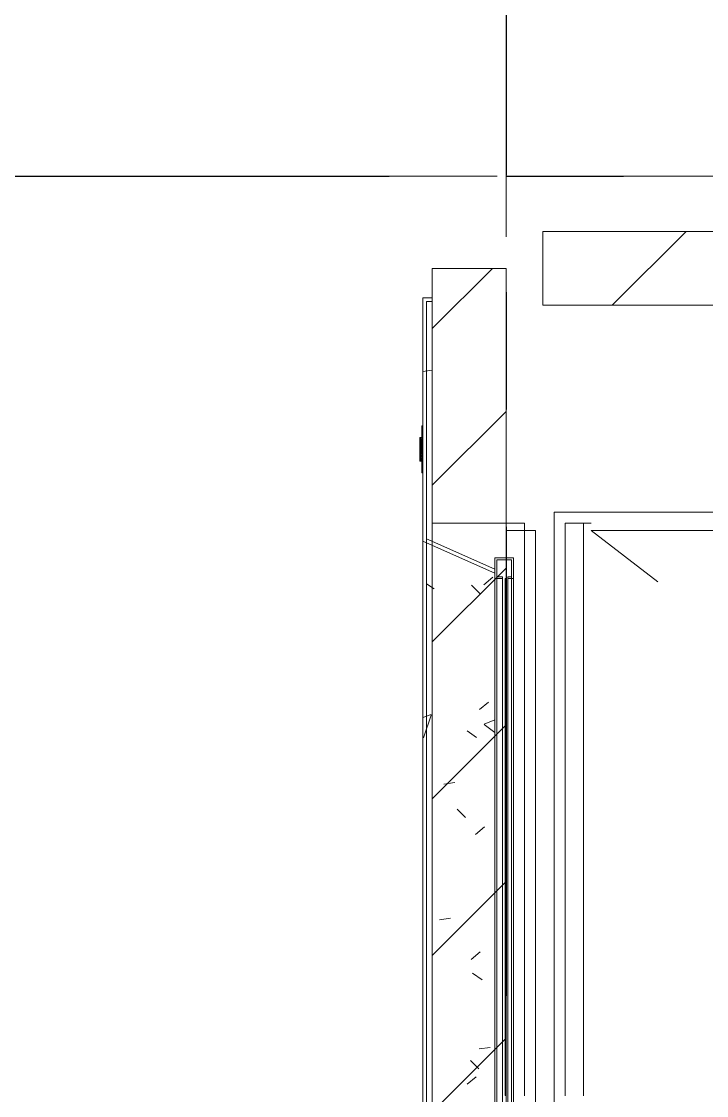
# Model space of a CAD drawing. Header units: millimetres. Extents: x -4000 to 187956, y -58990 to 162485.
# Drawn here: x 121688 to 123543, y 12960 to 15869 of the extents above; entities that cross this region are included whole.
import ezdxf

# ---------------------------------------------------------------- set-up
doc = ezdxf.new("R2010")
doc.units = ezdxf.units.MM
for name, pattern in [('Dash', [600, 300, -300]), ('Dash_2_', [635, 317.5, -317.5]), ('Grid Line', [2222.5, 1270, -317.5, 317.5, -317.5]), ('Grid Line 12_5mm', [2150, 1250, -300, 300, -300])]:
    doc.linetypes.add(name, pattern=pattern)
for name, color, linetype, lineweight in [('A-DOOR', 31, 'Continuous', 13), ('A-DOOR-HDLN', 31, 'Dash_2_', 13), ('A-WALL', 113, 'Continuous', 13), ('A-WALL-PATT', 111, 'Continuous', 13), ('S-GRID', 1, 'Continuous', 30)]:
    doc.layers.add(name, color=color, linetype=linetype, lineweight=lineweight)
pattern_1 = [(45, (0, 0), (-212.132, 212.132), [])]

# ---------------------------------------------------------------- blocks, each defined once
blk = doc.blocks.new('VSC-THANG MÁY 2 - 3060x4090-335206-FFS - TANG 1')
at = {"layer": 'A-DOOR', "lineweight": 9}
h = blk.add_hatch(dxfattribs=at)
h.set_pattern_fill('FP_27', color=256, style=0, pattern_type=2)
h.set_pattern_definition([(142.528, (13035, -101435.83), (63.7548, 665.734), [73.55, -809.046]), (84.53, (13035, -101435.8), (-764.226, -128.79), [55.732, -613.048]), (189.565, (13040.3, -101380.35), (-700.4678, 536.9537), [64.584, -710.419]), (138.764, (12831.8, -101435.8), (168.169, 990.573), [109.674, -1206.419]), (186.066, (12845.8, -101353.3), (-989.697, 867.525), [97.033, -1067.36]), (80.365, (12831.8, -101435.8), (-989.706, 867.516), [83.729, -921.017]), (112.792, (12882.6, -101343), (409.058, 554.0287), [70.493, -775.42]), (53.56, (12882.6, -101343), (-736.752, 225.836), [57.39, -631.287]), (162.958, (12916.7, -101296.84), (-327.689, 779.8634), [64.216, -706.372]), (130.028, (13035.01, -101435.83), (-338.21994, 11.28834), [31.734, -595.261, 31.734, -1249.664]), (130.028, (13035.01, -101435.83), (-338.21994, 11.28834), [-658.73, -612.571, 31.734, -605.359]), (98.201, (13035, -101435.83), (-400.7246, 244.1681), [30.681, -324.475, 30.681, -796.312]), (98.201, (13035, -101435.83), (-400.7246, 244.1681), [-385.837, -561.556, 30.681, -204.075]), (55.11, (13035, -101642.8), (22.91264, 495.4734), [31.494, -207.094, 31.494, -1700.653]), (55.11, (13035, -101642.8), (22.91264, 495.4734), [-270.081, -712.9, 31.494, -956.259]), (44.913, (13035, -101735.63), (-101.7087, 541.2912), [31.985, -283.018, 31.985, -1182.474]), (44.913, (13035, -101735.63), (-101.7087, 541.2912), [-346.988, -470.082, 31.985, -680.407])])
h.paths.add_polyline_path([(1583, -100), (1500.6, 85), (-1350.6, 85), (-1433, -100), (602.7, -100)])
h = blk.add_hatch(dxfattribs=at)
h.set_pattern_fill('FP_28', color=256, style=0, pattern_type=2)
h.set_pattern_definition([(140, (13035, -122885), (63.7558, 728.7365), [76.2, -838.2]), (85, (13035, -122885), (-764.2276, -140.9716), [60.96, -670.56]), (190.451, (13040.3, -122824.3), (-700.4668, 587.77), [64.76, -712.36]), (136.184, (12831.8, -122885), (168.171, 1084.316), [114.3, -1257.3]), (186.636, (12845.8, -122794.6), (-989.71, 949.61), [97.14, -1068.54]), (81.184, (12831.8, -122885), (-989.701, 949.621), [91.44, -1005.84]), (111, (12882.6, -122783.4), (409.0606, 606.458), [76.2, -838.2]), (56, (12882.6, -122783.4), (-736.753, 247.2083), [60.96, -670.56]), (161.451, (12916.7, -122732.86), (-327.6855, 853.6683), [64.76, -712.36]), (127.5, (13035, -122885), (-338.2201, 12.3547), [33.528, -628.904, 33.528, -647.192, -673.1]), (127.5, (13035, -122885), (-338.2201, 12.3547), [-1343.152, 33.528, -639.572]), (97.5, (13035, -122885), (-400.7221, 267.2789), [33.528, -354.584, 33.528, -613.664, -256.54]), (97.5, (13035, -122885), (-400.7221, 267.2789), [-1035.304, 33.528, -223.012]), (57.5, (13035, -123111.57), (22.91534, 542.36333), [33.528, -220.472, 33.528, -1810.512]), (57.5, (13035, -123111.57), (22.91534, 542.36333), [-287.528, -758.952, 33.528, -1018.032]), (47.5, (13035, -123213.17), (-101.7071, 592.517), [33.528, -296.672, 33.528, -1239.52]), (47.5, (13035, -123213.17), (-101.7071, 592.517), [-363.728, -492.76, 33.528, -713.232])])
h.paths.add_polyline_path([(2235, -110), (2235, -85), (-2085, -85), (-2085, -110), (1770.7, -110)])
at = {"layer": 'A-DOOR', "color": 171, "lineweight": 15}
for p, q in [((-1380.9, 135), (-1325, 135)), ((-1380.9, 116), (-1380.9, 135)), ((-1330, 130), (-1375.9, 130)), ((-1375.9, 130), (-1375.9, 116)), ((-1375.9, 130), (-1375.9, 116)), ((1525.9, 130), (-1375.9, 130)), ((-1330, 120), (-1330, 130)), ((1480, 130), (-1330, 130)), ((1480, 120), (-1330, 120)), ((-1325, 135), (-1325, 130)), ((-1325, 135), (-1325, 130)), ((1475, 135), (-1325, 135)), ((-1380.9, 85), (-1380.9, 115)), ((-1433, -100), (-1350.6, 85)), ((1530.9, 85), (-1380.9, 85)), ((-2085, -110), (-2085, -85)), ((-2085, -85), (2235, -85)), ((-2075, -85), (-2075, -100)), ((-2075, -85), (-2075, -100)), ((-1738.5, -110), (-2085, -110)), ((-2075, -100), (-1433, -100)), ((-2075, -100), (2225, -100)), ((-1738.5, -110), (-1611.5, -110)), ((-1738.5, -113.2), (-1738.5, -110)), ((-1738.5, -113.2), (-1706.7, -113.2)), ((-1706.7, -110), (-1706.7, -113.2)), ((-1706.7, -113.2), (-1706.7, -116.3)), ((-1705.2, -110), (-1705.2, -113.2)), ((-1705.2, -114.8), (-1704.1, -114.8)), ((-1705.2, -114.8), (-1704.1, -114.8)), ((-1702.7, -114.8), (-1697.6, -114.8)), ((-1696.3, -114.8), (-1690.9, -114.8)), ((-1690.1, -114.8), (-1683.2, -114.8)), ((-1682.8, -114.8), (-1667.2, -114.8)), ((-1666.8, -114.8), (-1661, -114.8)), ((-1659.1, -114.8), (-1654.1, -114.8)), ((-1652.4, -114.8), (-1648.9, -114.8)), ((-1648.7, -114.8), (-1644.8, -114.8)), ((-1645.9, -114.8), (-1644.8, -114.8)), ((-1644.8, -113.2), (-1644.8, -110)), ((-1643.2, -113.2), (-1643.2, -110)), ((-1643.2, -113.2), (-1611.5, -113.2)), ((-1643.2, -116.3), (-1643.2, -113.2)), ((-1611.5, -113.2), (-1611.5, -110)), ((-1426.5, -110), (-1611.5, -110)), ((1583, -100), (-1433, -100)), ((-1422.1, -100), (-1426.5, -110)), ((-1422.1, -100), (-1426.5, -110)), ((1576.5, -110), (-1426.5, -110)), ((-1705.9, -116.3), (-1706.9, -116.3)), ((-1706.7, -116.3), (-1705.7, -116.3)), ((-1706.7, -116.3), (-1705.7, -116.3)), ((-1705.9, -118.5), (-1691.7, -118.5)), ((-1705.7, -116.3), (-1702.7, -116.3)), ((-1702.5, -116.3), (-1697.7, -116.3)), ((-1697.5, -116.3), (-1691.1, -116.3)), ((-1691.7, -118.5), (-1694.2, -118.5)), ((-1691.7, -118.5), (-1694.2, -118.5)), ((-1659.2, -118.5), (-1691.1, -118.5)), ((-1659.2, -118.5), (-1691.1, -118.5)), ((-1690.9, -116.3), (-1683.4, -116.3)), ((-1683.2, -116.3), (-1675.2, -116.3)), ((-1675, -116.3), (-1667, -116.3)), ((-1652.7, -116.3), (-1659.1, -116.3)), ((-1656.1, -118.5), (-1658.7, -118.5)), ((-1656.1, -118.5), (-1658.7, -118.5)), ((-1658.6, -118.5), (-1644.5, -118.5)), ((-1647.7, -116.3), (-1652.5, -116.3)), ((-1643.4, -116.3), (-1647.4, -116.3)), ((-1643.4, -116.3), (-1644.5, -116.3)), ((-1644.3, -116.3), (-1643.2, -116.3)), ((-1644.3, -116.3), (-1643.2, -116.3))]:
    blk.add_line(p, q, dxfattribs=at)
at = {"layer": 'A-DOOR', "color": 5, "lineweight": 15}
for p, q in [((-1380.9, 116), (-1380.9, 135)), ((-1380.9, 135), (1530.9, 135)), ((-2085, -110), (-2085, -85)), ((2235, -110), (-2085, -110)), ((-1738.5, -110), (-1738.5, -113.2)), ((-1611.5, -113.2), (-1738.5, -113.2)), ((-1706.7, -113.2), (-1706.7, -116.3)), ((-1705.2, -113.2), (-1705.2, -114.8)), ((-1644.8, -114.8), (-1644.8, -113.2)), ((-1643.2, -116.3), (-1643.2, -113.2)), ((-1611.5, -113.2), (-1611.5, -110)), ((-1706.9, -116.3), (-1706.9, -118.5)), ((-1675.2, -116.3), (-1706.9, -116.3)), ((-1706.9, -118.5), (-1643.4, -118.5)), ((-1706.9, -118.5), (-1705.9, -118.5)), ((-1706.7, -116.3), (-1705.7, -116.3)), ((-1667, -116.3), (-1675, -116.3)), ((-1659.3, -116.3), (-1666.8, -116.3)), ((-1666.8, -116.3), (-1659.3, -116.3)), ((-1659.1, -116.3), (-1652.7, -116.3)), ((-1652.5, -116.3), (-1647.7, -116.3)), ((-1647.5, -116.3), (-1643.2, -116.3)), ((-1644.5, -118.5), (-1643.4, -118.5)), ((-1643.4, -118.5), (-1643.4, -116.3))]:
    blk.add_line(p, q, dxfattribs=at)
at = {"layer": 'A-DOOR', "color": 161, "lineweight": 15}
for p, q in [((-1330, 120), (-1330, 130)), ((-1325, 120), (-1330, 120)), ((-1325, 130), (-1325, 120)), ((-1325, 130), (-1325, 120)), ((1475, 120), (-1325, 120)), ((-1380.9, 85), (-1380.9, 115)), ((-1375.9, 115), (-1375.9, 90)), ((-1375.9, 115), (-1375.9, 90)), ((-1375.9, 90), (-1330, 90)), ((1525.9, 90), (-1375.9, 90)), ((-1330, 90), (-1330, 105)), ((1480, 105), (-1330, 105)), ((1480, 90), (-1330, 90)), ((-1325, 113), (-1325, 115)), ((-1325, 115), (74.2, 115)), ((74.2, 113), (-1325, 113)), ((-1325, 90), (-1325, 85)), ((-1325, 90), (-1325, 85)), ((74.2, 115), (74.2, 113)), ((-1433, -100), (-1350.6, 85)), ((-1339.7, 85), (-1422.1, -100)), ((-1339.7, 85), (-1422.1, -100)), ((-1350.6, 85), (-1380.9, 85)), ((1500.6, 85), (-1350.6, 85)), ((-2085, -85), (-2075, -85)), ((2225, -85), (-2075, -85)), ((-1706.7, -110), (-1738.5, -110)), ((-1706.7, -110), (-1738.5, -110)), ((-1706.7, -110), (-1706.7, -113.2)), ((-1705.7, -110), (-1706.7, -110)), ((-1706.7, -113.2), (-1706.7, -116.3)), ((-1643.2, -110), (-1705.7, -110)), ((-1705.2, -113.2), (-1705.2, -114.8)), ((-1705.2, -113.2), (-1705.2, -114.8)), ((-1702.7, -114.8), (-1697.6, -114.8)), ((-1696.3, -114.8), (-1690.9, -114.8)), ((-1690.1, -114.8), (-1683.2, -114.8)), ((-1682.8, -114.8), (-1680.4, -114.8)), ((-1680.4, -114.8), (-1680.4, -113.2)), ((-1679.2, -114.8), (-1680.4, -114.8)), ((-1680.4, -114.8), (-1679.2, -114.8)), ((-1679.2, -114.8), (-1679.2, -113.2)), ((-1677.5, -114.8), (-1679.2, -114.8)), ((-1679.2, -114.8), (-1677.5, -114.8)), ((-1677.5, -114.4), (-1677.5, -113.2)), ((-1677.5, -114.4), (-1677.5, -113.2)), ((-1677.5, -114.4), (-1677.5, -113.2)), ((-1672.5, -114.8), (-1677.1, -114.8)), ((-1677.1, -114.8), (-1672.5, -114.8)), ((-1672.5, -113.2), (-1672.5, -114.8)), ((-1672.5, -114.8), (-1672.5, -113.2)), ((-1672.5, -114.8), (-1672.5, -113.2)), ((-1672.5, -114.8), (-1670.8, -114.8)), ((-1670.8, -114.8), (-1672.5, -114.8)), ((-1670.8, -114.8), (-1670.8, -113.3)), ((-1670.8, -114.8), (-1669.6, -114.8)), ((-1669.6, -114.8), (-1670.8, -114.8)), ((-1668.8, -114.8), (-1667.2, -114.8)), ((-1666.8, -114.8), (-1661, -114.8)), ((-1659.1, -114.8), (-1654.1, -114.8)), ((-1652.4, -114.8), (-1648.9, -114.8)), ((-1648.7, -114.8), (-1645.9, -114.8)), ((-1644.8, -114.8), (-1644.8, -113.2)), ((-1644.8, -114.8), (-1644.8, -113.2)), ((-1611.5, -110), (-1643.2, -110)), ((-1643.2, -113.2), (-1643.2, -110)), ((-1611.5, -110), (-1643.2, -110)), ((-1643.2, -116.3), (-1643.2, -113.2)), ((-1706.7, -116.3), (-1705.7, -116.3)), ((-1706.7, -116.3), (-1705.7, -116.3)), ((-1702.9, -116.3), (-1705.2, -116.3)), ((-1704.1, -116.3), (-1705.2, -116.3)), ((-1702.9, -116.3), (-1704.1, -116.3)), ((-1697.8, -116.3), (-1702.7, -116.3)), ((-1697.8, -116.3), (-1702.7, -116.3)), ((-1691.8, -116.3), (-1696.3, -116.3)), ((-1691.1, -116.3), (-1696.3, -116.3)), ((-1694.2, -116.3), (-1691.7, -116.3)), ((-1694.2, -116.3), (-1691.7, -116.3)), ((-1691.1, -118.5), (-1659.3, -118.5)), ((-1691, -116.3), (-1683.5, -116.3)), ((-1691, -116.3), (-1683.5, -116.3)), ((-1683.4, -116.3), (-1690.1, -116.3)), ((-1683.3, -116.3), (-1675.2, -116.3)), ((-1683.3, -116.3), (-1675.2, -116.3)), ((-1675.2, -116.3), (-1682.8, -116.3)), ((-1675, -116.3), (-1666.9, -116.3)), ((-1675, -116.3), (-1666.9, -116.3)), ((-1667.2, -116.3), (-1675, -116.3)), ((-1659.9, -116.3), (-1666.8, -116.3)), ((-1665.7, -116.3), (-1659.2, -116.3)), ((-1665.7, -116.3), (-1661.7, -116.3)), ((-1661.7, -116.3), (-1659.2, -116.3)), ((-1653.7, -116.3), (-1659.1, -116.3)), ((-1658.7, -116.3), (-1656.1, -116.3)), ((-1658.7, -116.3), (-1656.8, -116.3)), ((-1653.7, -116.3), (-1658.6, -116.3)), ((-1656.8, -116.3), (-1656.1, -116.3)), ((-1648.9, -116.3), (-1652.4, -116.3)), ((-1648.9, -116.3), (-1652.4, -116.3)), ((-1647.5, -116.3), (-1648.9, -116.3)), ((-1647.5, -116.3), (-1648.9, -116.3)), ((-1645.9, -116.3), (-1647.3, -116.3)), ((-1644.8, -116.3), (-1647.3, -116.3)), ((-1644.8, -116.3), (-1645.9, -116.3)), ((-1644.3, -116.3), (-1643.2, -116.3)), ((-1644.3, -116.3), (-1643.2, -116.3))]:
    blk.add_line(p, q, dxfattribs=at)
at = {"layer": 'A-DOOR', "color": 151, "lineweight": 15}
for p, q in [((-1330, 90), (-1330, 105)), ((-1330, 105), (-1325, 105)), ((-1325, 115), (-1325, 113)), ((-1325, 115), (-72.4, 115)), ((-1325, 113), (-72.4, 113)), ((-1325, 105), (-1325, 90)), ((-1325, 105), (-1325, 90)), ((1475, 105), (-1325, 105)), ((-76.9, 115), (-36.9, 115)), ((-36.9, 113), (-76.9, 113)), ((-59.6, 115), (-54.6, 115)), ((-59.6, 115), (-59.6, 113)), ((-54.6, 113), (-59.6, 113)), ((-54.6, 115), (-54.6, 113)), ((-38.9, 115), (74.2, 115)), ((-38.9, 113), (74.2, 113)), ((74.2, 115), (74.2, 113)), ((-1325, 85), (-1350.6, 85)), ((-1350.6, 85), (-1339.7, 85)), ((1489.7, 85), (-1339.7, 85)), ((1475, 85), (-1325, 85)), ((-1705.7, -110), (-1706.7, -110)), ((-1705.7, -110), (-1706.7, -110)), ((-1706.7, -110), (-1706.7, -113.2)), ((-1704.1, -110), (-1705.2, -110)), ((-1697.6, -110), (-1705.2, -110)), ((-1705.2, -110), (-1697.6, -110)), ((-1705.2, -110), (-1704.1, -110)), ((-1705.2, -111), (-1705.2, -113.2)), ((-1705.2, -111), (-1705.2, -113.2)), ((-1705.2, -114.8), (-1704.1, -114.8)), ((-1705.2, -114.8), (-1704.1, -114.8)), ((-1705.2, -114.8), (-1704.1, -114.8)), ((-1705.2, -114.8), (-1704.1, -114.8)), ((-1690.9, -110), (-1696.3, -110)), ((-1696.3, -110), (-1690.9, -110)), ((-1683.2, -110), (-1690.1, -110)), ((-1690.1, -110), (-1683.2, -110)), ((-1667.2, -110), (-1682.8, -110)), ((-1682.8, -110), (-1667.2, -110)), ((-1680.4, -111.5), (-1680.4, -110)), ((-1680.4, -111.5), (-1680.4, -110)), ((-1679.2, -113.2), (-1680.4, -113.2)), ((-1680.4, -113.2), (-1679.2, -113.2)), ((-1680.4, -114.8), (-1679.3, -114.8)), ((-1679.2, -112.2), (-1679.2, -110)), ((-1679.2, -112.2), (-1679.2, -110)), ((-1677.6, -113.2), (-1679.1, -113.2)), ((-1679.1, -113.2), (-1677.6, -113.2)), ((-1678.8, -114.8), (-1678.8, -113.4)), ((-1677.5, -114.8), (-1678.8, -114.8)), ((-1678.8, -114.8), (-1677.5, -114.8)), ((-1677.5, -113.2), (-1677.5, -110)), ((-1677.5, -113.2), (-1677.5, -110)), ((-1677.5, -113.2), (-1677.5, -110)), ((-1677.5, -113.2), (-1677.5, -110)), ((-1677.5, -113.2), (-1677.5, -110)), ((-1677.5, -113.2), (-1677.5, -110)), ((-1677.5, -114.4), (-1677.5, -113.2)), ((-1672.5, -113.2), (-1677.5, -113.2)), ((-1677.5, -113.2), (-1672.5, -113.2)), ((-1677.1, -114.8), (-1672.5, -114.8)), ((-1672.5, -110), (-1672.5, -111.5)), ((-1672.5, -111.5), (-1672.5, -110)), ((-1672.5, -111.5), (-1672.5, -110)), ((-1672.5, -110), (-1672.5, -111.5)), ((-1672.5, -111.5), (-1672.5, -110)), ((-1672.5, -111.5), (-1672.5, -110)), ((-1672.5, -111.9), (-1672.5, -113.2)), ((-1672.5, -113.2), (-1672.5, -111.9)), ((-1672.5, -113.2), (-1672.5, -111.9)), ((-1672.5, -111.9), (-1672.5, -113.2)), ((-1672.5, -113.2), (-1672.5, -111.9)), ((-1672.5, -113.2), (-1672.5, -111.9)), ((-1672.5, -114.8), (-1672.5, -113.2)), ((-1672.5, -113.2), (-1670.9, -113.2)), ((-1670.9, -113.2), (-1672.5, -113.2)), ((-1672.5, -114.8), (-1671.2, -114.8)), ((-1671.2, -114.8), (-1672.5, -114.8)), ((-1671.2, -114.8), (-1671.2, -113.2)), ((-1670.8, -112.6), (-1670.8, -110)), ((-1670.8, -112.6), (-1670.8, -110)), ((-1670.7, -114.8), (-1669.6, -114.8)), ((-1669.6, -113.2), (-1669.6, -110)), ((-1669.6, -113.2), (-1669.6, -110)), ((-1659.9, -110), (-1666.8, -110)), ((-1666.8, -110), (-1659.9, -110)), ((-1653.7, -110), (-1659.1, -110)), ((-1659.1, -110), (-1653.7, -110)), ((-1644.8, -110), (-1652.4, -110)), ((-1652.4, -110), (-1644.8, -110)), ((-1644.8, -110), (-1645.9, -110)), ((-1645.9, -110), (-1644.8, -110)), ((-1645.9, -114.8), (-1644.8, -114.8)), ((-1645.9, -114.8), (-1644.8, -114.8)), ((-1645.9, -114.8), (-1644.8, -114.8)), ((-1645.9, -114.8), (-1644.8, -114.8)), ((-1644.8, -113.2), (-1644.8, -110)), ((-1644.8, -113.2), (-1644.8, -110)), ((-1643.2, -110), (-1644.3, -110)), ((-1643.2, -110), (-1644.3, -110)), ((-1643.2, -113.2), (-1643.2, -110)), ((-1706.7, -116.3), (-1705.7, -116.3)), ((-1702.7, -116.3), (-1704.4, -116.3)), ((-1704.4, -116.3), (-1702.7, -116.3)), ((-1704.4, -116.3), (-1702.7, -116.3)), ((-1697.6, -116.3), (-1702.5, -116.3)), ((-1702.5, -116.3), (-1697.7, -116.3)), ((-1702.5, -116.3), (-1697.7, -116.3)), ((-1691.7, -116.3), (-1696.4, -116.3)), ((-1696.4, -116.3), (-1691.8, -116.3)), ((-1696.4, -116.3), (-1691.8, -116.3)), ((-1683.4, -116.3), (-1690.1, -116.3)), ((-1675.2, -116.3), (-1682.8, -116.3)), ((-1667.2, -116.3), (-1675, -116.3)), ((-1659.9, -116.3), (-1665.6, -116.3)), ((-1653.6, -116.3), (-1658.6, -116.3)), ((-1658.6, -116.3), (-1653.6, -116.3)), ((-1658.6, -116.3), (-1653.6, -116.3)), ((-1647.7, -116.3), (-1652.5, -116.3)), ((-1652.5, -116.3), (-1647.7, -116.3)), ((-1652.5, -116.3), (-1647.7, -116.3)), ((-1647.5, -116.3), (-1645.6, -116.3)), ((-1647.5, -116.3), (-1645.6, -116.3)), ((-1645.6, -116.3), (-1647.4, -116.3)), ((-1644.3, -116.3), (-1643.2, -116.3))]:
    blk.add_line(p, q, dxfattribs=at)
at = {"layer": 'A-DOOR', "color": 255, "lineweight": 15}
for p, q in [((-72.4, 115), (-38.9, 115)), ((-72.4, 113), (-38.9, 113)), ((-59.6, 113), (-59.6, 115)), ((-54.6, 115), (-54.6, 113)), ((-1705.7, -110), (-1706.7, -110)), ((-1705.7, -110), (-1706.7, -110)), ((-1705.2, -113.2), (-1705.2, -114.8)), ((-1701.1, -110), (-1704.1, -110)), ((-1704.1, -110), (-1701.1, -110)), ((-1697.6, -110), (-1701.1, -110)), ((-1701.1, -110), (-1697.6, -110)), ((-1701.1, -114.8), (-1697.7, -114.8)), ((-1701.1, -114.8), (-1697.7, -114.8)), ((-1690.9, -110), (-1696.3, -110)), ((-1696.3, -110), (-1690.9, -110)), ((-1696.3, -114.8), (-1692.7, -114.8)), ((-1696.3, -114.8), (-1692.7, -114.8)), ((-1695.6, -116.3), (-1695.6, -114.8)), ((-1683.2, -110), (-1690.1, -110)), ((-1690.1, -110), (-1683.2, -110)), ((-1690.1, -114.8), (-1685.2, -114.8)), ((-1690.1, -114.8), (-1685.2, -114.8)), ((-1684.7, -114.8), (-1683.2, -114.8)), ((-1684.7, -114.8), (-1683.2, -114.8)), ((-1680.4, -110), (-1682.8, -110)), ((-1682.8, -110), (-1680.4, -110)), ((-1682.8, -114.8), (-1680.4, -114.8)), ((-1682.8, -114.8), (-1680.4, -114.8)), ((-1679.2, -110), (-1680.4, -110)), ((-1680.4, -110), (-1679.2, -110)), ((-1679.2, -110), (-1680.4, -110)), ((-1680.4, -110), (-1679.2, -110)), ((-1677.5, -110), (-1679.2, -110)), ((-1679.2, -110), (-1677.5, -110)), ((-1677.5, -110), (-1679.2, -110)), ((-1679.2, -110), (-1677.5, -110)), ((-1678.8, -112.5), (-1678.8, -110)), ((-1678.8, -112.5), (-1678.8, -110)), ((-1677.5, -114.8), (-1678.8, -114.8)), ((-1678.8, -114.8), (-1677.5, -114.8)), ((-1672.5, -110), (-1677.5, -110)), ((-1677.5, -110), (-1672.5, -110)), ((-1677.5, -113.2), (-1677.5, -110)), ((-1672.5, -110), (-1677.5, -110)), ((-1677.5, -110), (-1672.5, -110)), ((-1677.5, -113.2), (-1677.5, -110)), ((-1677.5, -114.4), (-1677.5, -113.2)), ((-1675, -114.8), (-1675, -116.3)), ((-1672.5, -110), (-1670.8, -110)), ((-1670.8, -110), (-1672.5, -110)), ((-1672.5, -111.5), (-1672.5, -110)), ((-1672.5, -110), (-1670.8, -110)), ((-1670.8, -110), (-1672.5, -110)), ((-1672.5, -111.5), (-1672.5, -110)), ((-1672.5, -113.2), (-1672.5, -111.9)), ((-1672.5, -113.2), (-1672.5, -111.9)), ((-1672.5, -114.8), (-1672.5, -113.2)), ((-1672.5, -113.2), (-1671.2, -113.2)), ((-1671.2, -113.2), (-1672.5, -113.2)), ((-1672.5, -114.8), (-1671.2, -114.8)), ((-1671.2, -114.8), (-1672.5, -114.8)), ((-1671.2, -112.3), (-1671.2, -110)), ((-1671.2, -112.3), (-1671.2, -110)), ((-1670.8, -110), (-1669.6, -110)), ((-1669.6, -110), (-1670.8, -110)), ((-1670.8, -110), (-1669.6, -110)), ((-1669.6, -110), (-1670.8, -110)), ((-1667.2, -110), (-1669.6, -110)), ((-1669.6, -110), (-1667.2, -110)), ((-1668.8, -114.8), (-1667.2, -114.8)), ((-1668.8, -114.8), (-1667.2, -114.8)), ((-1659.9, -110), (-1666.8, -110)), ((-1666.8, -110), (-1659.9, -110)), ((-1666.8, -114.8), (-1661.7, -114.8)), ((-1666.8, -114.8), (-1661.7, -114.8)), ((-1653.7, -110), (-1659.1, -110)), ((-1659.1, -110), (-1653.7, -110)), ((-1659.1, -114.8), (-1655.1, -114.8)), ((-1659.1, -114.8), (-1655.1, -114.8)), ((-1648.9, -110), (-1652.4, -110)), ((-1652.4, -110), (-1648.9, -110)), ((-1652.4, -114.8), (-1648.9, -114.8)), ((-1652.4, -114.8), (-1648.9, -114.8)), ((-1645.9, -110), (-1648.9, -110)), ((-1648.9, -110), (-1645.9, -110)), ((-1648.7, -114.8), (-1647.3, -114.8)), ((-1648.7, -114.8), (-1647.3, -114.8)), ((-1644.8, -114.8), (-1644.8, -113.2)), ((-1643.2, -110), (-1644.3, -110)), ((-1643.2, -110), (-1644.3, -110)), ((-1704.1, -116.3), (-1705.2, -116.3)), ((-1704.1, -116.3), (-1705.2, -116.3)), ((-1702.9, -116.3), (-1704.1, -116.3)), ((-1702.9, -116.3), (-1704.1, -116.3)), ((-1701.1, -116.3), (-1702.7, -116.3)), ((-1701.1, -116.3), (-1702.7, -116.3)), ((-1697.8, -116.3), (-1701.1, -116.3)), ((-1697.8, -116.3), (-1701.1, -116.3)), ((-1691.8, -116.3), (-1696.3, -116.3)), ((-1691.7, -116.3), (-1695.6, -116.3)), ((-1683.4, -116.3), (-1690.1, -116.3)), ((-1690.1, -116.3), (-1683.4, -116.3)), ((-1690.1, -116.3), (-1683.4, -116.3)), ((-1675.2, -116.3), (-1682.8, -116.3)), ((-1682.8, -116.3), (-1675.2, -116.3)), ((-1682.8, -116.3), (-1675.2, -116.3)), ((-1667.2, -116.3), (-1675, -116.3)), ((-1675, -116.3), (-1667.2, -116.3)), ((-1675, -116.3), (-1667.2, -116.3)), ((-1659.9, -116.3), (-1665.6, -116.3)), ((-1665.6, -116.3), (-1659.9, -116.3)), ((-1665.6, -116.3), (-1659.9, -116.3)), ((-1654.4, -116.3), (-1658.7, -116.3)), ((-1653.7, -116.3), (-1658.6, -116.3)), ((-1648.9, -116.3), (-1652.4, -116.3)), ((-1648.9, -116.3), (-1652.4, -116.3)), ((-1647.5, -116.3), (-1648.9, -116.3)), ((-1647.5, -116.3), (-1648.9, -116.3)), ((-1645.9, -116.3), (-1647.3, -116.3)), ((-1645.9, -116.3), (-1647.3, -116.3)), ((-1644.8, -116.3), (-1645.9, -116.3)), ((-1644.8, -116.3), (-1645.9, -116.3))]:
    blk.add_line(p, q, dxfattribs=at)
at = {"layer": 'A-DOOR', "color": 50, "lineweight": 15}
for p, q in [((-1705.7, -110), (-1706.7, -110)), ((-1704.1, -110), (-1705.2, -110)), ((-1704.1, -110), (-1705.2, -110)), ((-1704.1, -110), (-1705.2, -110)), ((-1704.1, -110), (-1705.2, -110)), ((-1705.2, -110), (-1704.1, -110)), ((-1705.2, -110), (-1704.1, -110)), ((-1704.1, -110), (-1705.2, -110)), ((-1704.1, -110), (-1705.2, -110)), ((-1705.2, -110), (-1704.1, -110)), ((-1705.2, -110), (-1704.1, -110)), ((-1705.2, -111), (-1705.2, -113.2)), ((-1705.2, -114.8), (-1704.1, -114.8)), ((-1705.2, -114.8), (-1704.1, -114.8)), ((-1702.5, -110), (-1704.4, -110)), ((-1702.5, -110), (-1704.4, -110)), ((-1702.5, -110), (-1704.4, -110)), ((-1702.5, -110), (-1704.4, -110)), ((-1702.5, -110), (-1704.4, -110)), ((-1697.5, -110), (-1704.1, -110)), ((-1701.1, -110), (-1704.1, -110)), ((-1701.1, -110), (-1704.1, -110)), ((-1701.1, -110), (-1704.1, -110)), ((-1701.1, -110), (-1704.1, -110)), ((-1704.1, -110), (-1701.1, -110)), ((-1704.1, -110), (-1701.1, -110)), ((-1701.1, -110), (-1704.1, -110)), ((-1701.1, -110), (-1704.1, -110)), ((-1704.1, -110), (-1701.1, -110)), ((-1704.1, -110), (-1701.1, -110)), ((-1697.5, -110), (-1704.1, -110)), ((-1704.1, -113.2), (-1702.6, -113.2)), ((-1697.5, -110), (-1702.5, -110)), ((-1697.5, -110), (-1702.5, -110)), ((-1697.5, -110), (-1702.5, -110)), ((-1697.5, -110), (-1702.5, -110)), ((-1697.5, -110), (-1702.5, -110)), ((-1697.6, -110), (-1701.1, -110)), ((-1697.6, -110), (-1701.1, -110)), ((-1697.6, -110), (-1701.1, -110)), ((-1697.6, -110), (-1701.1, -110)), ((-1701.1, -110), (-1697.6, -110)), ((-1701.1, -110), (-1697.6, -110)), ((-1697.6, -110), (-1701.1, -110)), ((-1697.6, -110), (-1701.1, -110)), ((-1701.1, -110), (-1697.6, -110)), ((-1701.1, -110), (-1697.6, -110)), ((-1701.1, -114.8), (-1697.7, -114.8)), ((-1701.1, -114.8), (-1697.7, -114.8)), ((-1701.1, -114.8), (-1697.7, -114.8)), ((-1701.1, -114.8), (-1697.7, -114.8)), ((-1700, -113.2), (-1698.7, -113.2)), ((-1690.9, -110), (-1696.4, -110)), ((-1690.9, -110), (-1696.4, -110)), ((-1690.9, -110), (-1696.4, -110)), ((-1690.9, -110), (-1696.4, -110)), ((-1690.9, -110), (-1696.4, -110)), ((-1690.9, -110), (-1696.3, -110)), ((-1690.9, -110), (-1696.3, -110)), ((-1690.9, -110), (-1696.3, -110)), ((-1690.9, -110), (-1696.3, -110)), ((-1690.9, -110), (-1696.3, -110)), ((-1696.3, -110), (-1690.9, -110)), ((-1696.3, -110), (-1690.9, -110)), ((-1690.9, -110), (-1696.3, -110)), ((-1690.9, -110), (-1696.3, -110)), ((-1696.3, -110), (-1690.9, -110)), ((-1696.3, -110), (-1690.9, -110)), ((-1690.9, -110), (-1696.3, -110)), ((-1695.7, -114.8), (-1692.7, -114.8)), ((-1695.7, -114.8), (-1692.7, -114.8)), ((-1695.7, -114.8), (-1692.7, -114.8)), ((-1695.7, -114.8), (-1692.7, -114.8)), ((-1695.6, -113.2), (-1694.2, -113.2)), ((-1694.2, -113.2), (-1695.6, -113.2)), ((-1695.6, -113.2), (-1694.2, -113.2)), ((-1695.6, -114.8), (-1695.6, -113.2)), ((-1694.2, -113.2), (-1695.6, -113.2)), ((-1695.6, -113.2), (-1694.2, -113.2)), ((-1695.6, -114.8), (-1695.6, -113.2)), ((-1695.6, -116.3), (-1695.6, -114.8)), ((-1692.2, -113.2), (-1690.9, -113.2)), ((-1690.9, -113.2), (-1692.2, -113.2)), ((-1692.2, -113.2), (-1690.9, -113.2)), ((-1690.9, -113.2), (-1692.2, -113.2)), ((-1692.2, -113.2), (-1690.9, -113.2)), ((-1683.2, -110), (-1690.1, -110)), ((-1683.2, -110), (-1690.1, -110)), ((-1683.2, -110), (-1690.1, -110)), ((-1683.2, -110), (-1690.1, -110)), ((-1683.2, -110), (-1690.1, -110)), ((-1683.2, -110), (-1690.1, -110)), ((-1683.2, -110), (-1690.1, -110)), ((-1690.1, -110), (-1683.2, -110)), ((-1690.1, -110), (-1683.2, -110)), ((-1683.2, -110), (-1690.1, -110)), ((-1683.2, -110), (-1690.1, -110)), ((-1683.2, -110), (-1690.1, -110)), ((-1683.2, -110), (-1690.1, -110)), ((-1683.2, -110), (-1690.1, -110)), ((-1690.1, -110), (-1683.2, -110)), ((-1690.1, -110), (-1683.2, -110)), ((-1683.2, -110), (-1690.1, -110)), ((-1690.1, -113.2), (-1687, -113.2)), ((-1687, -113.2), (-1690.1, -113.2)), ((-1690.1, -113.2), (-1687, -113.2)), ((-1687, -113.2), (-1690.1, -113.2)), ((-1690.1, -113.2), (-1687, -113.2)), ((-1690.1, -114.8), (-1685.2, -114.8)), ((-1690.1, -114.8), (-1685.2, -114.8)), ((-1690.1, -114.8), (-1685.2, -114.8)), ((-1690.1, -114.8), (-1685.2, -114.8)), ((-1686.4, -113.2), (-1683.2, -113.2)), ((-1683.2, -113.2), (-1686.4, -113.2)), ((-1686.4, -113.2), (-1683.2, -113.2)), ((-1683.2, -113.2), (-1686.4, -113.2)), ((-1686.4, -113.2), (-1683.2, -113.2)), ((-1684.7, -114.8), (-1683.2, -114.8)), ((-1684.7, -114.8), (-1683.2, -114.8)), ((-1684.7, -114.8), (-1683.2, -114.8)), ((-1684.7, -114.8), (-1683.2, -114.8)), ((-1680.4, -110), (-1682.8, -110)), ((-1680.4, -110), (-1682.8, -110)), ((-1680.4, -110), (-1682.8, -110)), ((-1680.4, -110), (-1682.8, -110)), ((-1680.4, -110), (-1682.8, -110)), ((-1680.4, -110), (-1682.8, -110)), ((-1680.4, -110), (-1682.8, -110)), ((-1682.8, -110), (-1680.4, -110)), ((-1682.8, -110), (-1680.4, -110)), ((-1680.4, -110), (-1682.8, -110)), ((-1680.4, -110), (-1682.8, -110)), ((-1680.4, -110), (-1682.8, -110)), ((-1680.4, -110), (-1682.8, -110)), ((-1680.4, -110), (-1682.8, -110)), ((-1682.8, -110), (-1680.4, -110)), ((-1682.8, -110), (-1680.4, -110)), ((-1680.4, -110), (-1682.8, -110)), ((-1682.8, -113.2), (-1680.4, -113.2)), ((-1680.4, -113.2), (-1682.8, -113.2)), ((-1682.8, -113.2), (-1680.4, -113.2)), ((-1680.4, -113.2), (-1682.8, -113.2)), ((-1682.8, -113.2), (-1680.4, -113.2)), ((-1682.8, -114.8), (-1680.4, -114.8)), ((-1682.8, -114.8), (-1680.4, -114.8)), ((-1682.8, -114.8), (-1680.4, -114.8)), ((-1682.8, -114.8), (-1680.4, -114.8)), ((-1679.3, -110), (-1680.4, -110)), ((-1679.2, -110), (-1680.4, -110)), ((-1679.3, -110), (-1680.4, -110)), ((-1679.3, -110), (-1680.4, -110)), ((-1679.3, -110), (-1680.4, -110)), ((-1679.3, -110), (-1680.4, -110)), ((-1679.3, -110), (-1680.4, -110)), ((-1679.3, -110), (-1680.4, -110)), ((-1680.4, -110), (-1679.3, -110)), ((-1680.4, -110), (-1679.3, -110)), ((-1679.3, -110), (-1680.4, -110)), ((-1680.4, -110), (-1679.3, -110)), ((-1679.3, -110), (-1680.4, -110)), ((-1679.3, -110), (-1680.4, -110)), ((-1679.3, -110), (-1680.4, -110)), ((-1679.3, -110), (-1680.4, -110)), ((-1680.4, -110), (-1679.3, -110)), ((-1680.4, -110), (-1679.3, -110)), ((-1679.2, -110), (-1680.4, -110)), ((-1680.4, -113.2), (-1679.2, -113.2)), ((-1679.2, -113.2), (-1680.4, -113.2)), ((-1680.4, -113.2), (-1679.2, -113.2)), ((-1679.2, -113.2), (-1680.4, -113.2)), ((-1680.4, -113.2), (-1679.2, -113.2)), ((-1680.4, -114.8), (-1679.3, -114.8)), ((-1680.4, -114.8), (-1679.3, -114.8)), ((-1680.4, -114.8), (-1679.3, -114.8)), ((-1680.4, -114.8), (-1679.3, -114.8)), ((-1680.4, -114.8), (-1679.3, -114.8)), ((-1680.4, -114.8), (-1679.3, -114.8)), ((-1677.5, -110), (-1678.8, -110)), ((-1677.5, -110), (-1678.8, -110)), ((-1678.8, -110), (-1677.5, -110)), ((-1677.5, -110), (-1678.8, -110)), ((-1678.8, -110), (-1677.5, -110)), ((-1677.5, -110), (-1678.8, -110)), ((-1677.5, -110), (-1678.8, -110)), ((-1678.8, -110), (-1677.5, -110)), ((-1677.5, -110), (-1678.8, -110)), ((-1678.8, -110), (-1677.5, -110)), ((-1677.5, -110), (-1678.8, -110)), ((-1677.5, -110), (-1678.8, -110)), ((-1677.5, -110), (-1678.8, -110)), ((-1677.5, -110), (-1678.8, -110)), ((-1677.5, -110), (-1678.8, -110)), ((-1677.5, -110), (-1678.8, -110)), ((-1678.8, -110), (-1677.5, -110)), ((-1678.8, -110), (-1677.5, -110)), ((-1677.5, -110), (-1678.8, -110)), ((-1678.8, -110), (-1677.5, -110)), ((-1677.5, -110), (-1678.8, -110)), ((-1677.5, -110), (-1678.8, -110)), ((-1677.5, -110), (-1678.8, -110)), ((-1677.5, -110), (-1678.8, -110)), ((-1678.8, -110), (-1677.5, -110)), ((-1678.8, -110), (-1677.5, -110)), ((-1677.5, -110), (-1678.8, -110)), ((-1678.8, -114.8), (-1677.5, -114.8)), ((-1678.8, -114.8), (-1677.5, -114.8)), ((-1678.8, -114.8), (-1677.5, -114.8)), ((-1678.8, -114.8), (-1677.5, -114.8)), ((-1678.8, -114.8), (-1677.5, -114.8)), ((-1678.8, -114.8), (-1677.5, -114.8)), ((-1678.8, -114.8), (-1677.5, -114.8)), ((-1675, -110), (-1677.5, -110)), ((-1677.5, -113.2), (-1677.5, -110)), ((-1677.5, -113.2), (-1677.5, -110)), ((-1672.5, -110), (-1677.5, -110)), ((-1677.5, -113.2), (-1677.5, -110)), ((-1677.5, -113.2), (-1677.5, -110)), ((-1675, -110), (-1677.5, -110)), ((-1675, -110), (-1677.5, -110)), ((-1675, -110), (-1677.5, -110)), ((-1675, -110), (-1677.5, -110)), ((-1675, -110), (-1677.5, -110)), ((-1675, -110), (-1677.5, -110)), ((-1677.5, -110), (-1675, -110)), ((-1677.5, -110), (-1675, -110)), ((-1675, -110), (-1677.5, -110)), ((-1677.5, -110), (-1675, -110)), ((-1675, -110), (-1677.5, -110)), ((-1675, -110), (-1677.5, -110)), ((-1675, -110), (-1677.5, -110)), ((-1675, -110), (-1677.5, -110)), ((-1677.5, -110), (-1675, -110)), ((-1677.5, -110), (-1675, -110)), ((-1672.5, -110), (-1677.5, -110)), ((-1677.5, -114.4), (-1677.5, -113.2)), ((-1677.5, -113.2), (-1672.5, -113.2)), ((-1675, -113.2), (-1677.5, -113.2)), ((-1677.5, -113.2), (-1672.5, -113.2)), ((-1672.5, -113.2), (-1677.5, -113.2)), ((-1677.5, -113.2), (-1675, -113.2)), ((-1677, -114.8), (-1675, -114.8)), ((-1677, -114.8), (-1675, -114.8)), ((-1677, -114.8), (-1675, -114.8)), ((-1677, -114.8), (-1675, -114.8)), ((-1677, -114.8), (-1675, -114.8)), ((-1677, -114.8), (-1675, -114.8)), ((-1672.5, -110), (-1675, -110)), ((-1672.5, -110), (-1675, -110)), ((-1672.5, -110), (-1675, -110)), ((-1672.5, -110), (-1675, -110)), ((-1672.5, -110), (-1675, -110)), ((-1672.5, -110), (-1675, -110)), ((-1672.5, -110), (-1675, -110)), ((-1675, -110), (-1672.5, -110)), ((-1675, -110), (-1672.5, -110)), ((-1672.5, -110), (-1675, -110)), ((-1675, -110), (-1672.5, -110)), ((-1672.5, -110), (-1675, -110)), ((-1672.5, -110), (-1675, -110)), ((-1672.5, -110), (-1675, -110)), ((-1672.5, -110), (-1675, -110)), ((-1675, -110), (-1672.5, -110)), ((-1675, -110), (-1672.5, -110)), ((-1672.5, -113.2), (-1675, -113.2)), ((-1675, -113.2), (-1675, -114.8)), ((-1675, -113.2), (-1672.5, -113.2)), ((-1675, -113.2), (-1675, -114.8)), ((-1675, -114.8), (-1675, -116.3)), ((-1675, -114.8), (-1672.5, -114.8)), ((-1675, -114.8), (-1672.5, -114.8)), ((-1675, -114.8), (-1672.5, -114.8)), ((-1675, -114.8), (-1672.5, -114.8)), ((-1675, -114.8), (-1672.5, -114.8)), ((-1675, -114.8), (-1672.5, -114.8)), ((-1671.2, -110), (-1672.5, -110)), ((-1672.5, -110), (-1671.2, -110)), ((-1671.2, -110), (-1672.5, -110)), ((-1672.5, -110), (-1671.2, -110)), ((-1671.2, -110), (-1672.5, -110)), ((-1672.5, -111.5), (-1672.5, -110)), ((-1672.5, -111.5), (-1672.5, -110)), ((-1671.2, -110), (-1672.5, -110)), ((-1672.5, -110), (-1671.2, -110)), ((-1671.2, -110), (-1672.5, -110)), ((-1672.5, -110), (-1671.2, -110)), ((-1671.2, -110), (-1672.5, -110)), ((-1672.5, -111.5), (-1672.5, -110)), ((-1672.5, -111.5), (-1672.5, -110)), ((-1671.2, -110), (-1672.5, -110)), ((-1671.2, -110), (-1672.5, -110)), ((-1671.2, -110), (-1672.5, -110)), ((-1671.2, -110), (-1672.5, -110)), ((-1671.2, -110), (-1672.5, -110)), ((-1671.2, -110), (-1672.5, -110)), ((-1672.5, -110), (-1671.2, -110)), ((-1672.5, -110), (-1671.2, -110)), ((-1671.2, -110), (-1672.5, -110)), ((-1672.5, -110), (-1671.2, -110)), ((-1671.2, -110), (-1672.5, -110)), ((-1671.2, -110), (-1672.5, -110)), ((-1671.2, -110), (-1672.5, -110)), ((-1671.2, -110), (-1672.5, -110)), ((-1672.5, -110), (-1671.2, -110)), ((-1672.5, -110), (-1671.2, -110)), ((-1671.2, -110), (-1672.5, -110)), ((-1672.5, -113.2), (-1672.5, -111.9)), ((-1672.5, -113.2), (-1672.5, -111.9)), ((-1672.5, -113.2), (-1672.5, -111.9)), ((-1672.5, -113.2), (-1672.5, -111.9)), ((-1672.5, -114.8), (-1672.5, -113.2)), ((-1672.5, -113.2), (-1671.2, -113.2)), ((-1672.5, -113.2), (-1671.2, -113.2)), ((-1671.2, -113.2), (-1672.5, -113.2)), ((-1672.5, -113.2), (-1671.2, -113.2)), ((-1671.2, -113.2), (-1672.5, -113.2)), ((-1672.5, -113.2), (-1671.2, -113.2)), ((-1671.2, -113.2), (-1672.5, -113.2)), ((-1672.5, -114.8), (-1671.2, -114.8)), ((-1672.5, -114.8), (-1671.2, -114.8)), ((-1672.5, -114.8), (-1671.2, -114.8)), ((-1672.5, -114.8), (-1671.2, -114.8)), ((-1672.5, -114.8), (-1671.2, -114.8)), ((-1672.5, -114.8), (-1671.2, -114.8)), ((-1672.5, -114.8), (-1671.2, -114.8)), ((-1669.6, -110), (-1670.8, -110)), ((-1669.6, -110), (-1670.8, -110)), ((-1669.6, -110), (-1670.7, -110)), ((-1669.6, -110), (-1670.7, -110)), ((-1669.6, -110), (-1670.7, -110)), ((-1669.6, -110), (-1670.7, -110)), ((-1669.6, -110), (-1670.7, -110)), ((-1669.6, -110), (-1670.7, -110)), ((-1669.6, -110), (-1670.7, -110)), ((-1670.7, -110), (-1669.6, -110)), ((-1670.7, -110), (-1669.6, -110)), ((-1669.6, -110), (-1670.7, -110)), ((-1670.7, -110), (-1669.6, -110)), ((-1669.6, -110), (-1670.7, -110)), ((-1669.6, -110), (-1670.7, -110)), ((-1669.6, -110), (-1670.7, -110)), ((-1669.6, -110), (-1670.7, -110)), ((-1670.7, -110), (-1669.6, -110)), ((-1670.7, -110), (-1669.6, -110)), ((-1670.7, -114.8), (-1669.6, -114.8)), ((-1670.7, -114.8), (-1669.6, -114.8)), ((-1670.7, -114.8), (-1669.6, -114.8)), ((-1670.7, -114.8), (-1669.6, -114.8)), ((-1670.7, -114.8), (-1669.6, -114.8)), ((-1670.7, -114.8), (-1669.6, -114.8)), ((-1667.2, -110), (-1669.6, -110)), ((-1667.2, -110), (-1669.6, -110)), ((-1667.2, -110), (-1669.6, -110)), ((-1667.2, -110), (-1669.6, -110)), ((-1667.2, -110), (-1669.6, -110)), ((-1667.2, -110), (-1669.6, -110)), ((-1667.2, -110), (-1669.6, -110)), ((-1669.6, -110), (-1667.2, -110)), ((-1669.6, -110), (-1667.2, -110)), ((-1667.2, -110), (-1669.6, -110)), ((-1667.2, -110), (-1669.6, -110)), ((-1667.2, -110), (-1669.6, -110)), ((-1667.2, -110), (-1669.6, -110)), ((-1667.2, -110), (-1669.6, -110)), ((-1669.6, -110), (-1667.2, -110)), ((-1669.6, -110), (-1667.2, -110)), ((-1667.2, -110), (-1669.6, -110)), ((-1669.6, -113.2), (-1667.2, -113.2)), ((-1669.6, -113.2), (-1667.2, -113.2)), ((-1667.2, -113.2), (-1669.6, -113.2)), ((-1669.6, -113.2), (-1667.2, -113.2)), ((-1667.2, -113.2), (-1669.6, -113.2)), ((-1668.8, -114.8), (-1667.2, -114.8)), ((-1668.8, -114.8), (-1667.2, -114.8)), ((-1668.8, -114.8), (-1667.2, -114.8)), ((-1668.8, -114.8), (-1667.2, -114.8)), ((-1659.9, -110), (-1666.8, -110)), ((-1659.9, -110), (-1666.8, -110)), ((-1659.9, -110), (-1666.8, -110)), ((-1659.9, -110), (-1666.8, -110)), ((-1659.9, -110), (-1666.8, -110)), ((-1659.9, -110), (-1666.8, -110)), ((-1659.9, -110), (-1666.8, -110)), ((-1666.8, -110), (-1659.9, -110)), ((-1666.8, -110), (-1659.9, -110)), ((-1659.9, -110), (-1666.8, -110)), ((-1659.9, -110), (-1666.8, -110)), ((-1659.9, -110), (-1666.8, -110)), ((-1659.9, -110), (-1666.8, -110)), ((-1659.9, -110), (-1666.8, -110)), ((-1666.8, -110), (-1659.9, -110)), ((-1666.8, -110), (-1659.9, -110)), ((-1659.9, -110), (-1666.8, -110)), ((-1666.8, -113.2), (-1663.6, -113.2)), ((-1666.8, -113.2), (-1663.6, -113.2)), ((-1663.6, -113.2), (-1666.8, -113.2)), ((-1666.8, -113.2), (-1663.6, -113.2)), ((-1663.6, -113.2), (-1666.8, -113.2)), ((-1666.8, -114.8), (-1661.7, -114.8)), ((-1666.8, -114.8), (-1661.7, -114.8)), ((-1666.8, -114.8), (-1661.7, -114.8)), ((-1666.8, -114.8), (-1661.7, -114.8)), ((-1662.3, -113.2), (-1659.9, -113.2)), ((-1662.3, -113.2), (-1659.9, -113.2)), ((-1659.9, -113.2), (-1662.3, -113.2)), ((-1662.3, -113.2), (-1659.9, -113.2)), ((-1659.9, -113.2), (-1662.3, -113.2)), ((-1653.7, -110), (-1659.1, -110)), ((-1653.7, -110), (-1659.1, -110)), ((-1653.7, -110), (-1659.1, -110)), ((-1653.7, -110), (-1659.1, -110)), ((-1653.7, -110), (-1659.1, -110)), ((-1653.6, -110), (-1659.1, -110)), ((-1653.6, -110), (-1659.1, -110)), ((-1659.1, -110), (-1653.7, -110)), ((-1659.1, -110), (-1653.7, -110)), ((-1653.6, -110), (-1659.1, -110)), ((-1653.7, -110), (-1659.1, -110)), ((-1653.7, -110), (-1659.1, -110)), ((-1653.6, -110), (-1659.1, -110)), ((-1653.6, -110), (-1659.1, -110)), ((-1659.1, -110), (-1653.7, -110)), ((-1659.1, -110), (-1653.7, -110)), ((-1653.7, -110), (-1659.1, -110)), ((-1659.1, -113.2), (-1656.8, -113.2)), ((-1659.1, -113.2), (-1656.8, -113.2)), ((-1656.8, -113.2), (-1659.1, -113.2)), ((-1659.1, -113.2), (-1656.8, -113.2)), ((-1656.8, -113.2), (-1659.1, -113.2)), ((-1659.1, -114.8), (-1655.1, -114.8)), ((-1659.1, -114.8), (-1655.1, -114.8)), ((-1659.1, -114.8), (-1655.1, -114.8)), ((-1659.1, -114.8), (-1655.1, -114.8)), ((-1655.8, -113.2), (-1654.4, -113.2)), ((-1655.8, -113.2), (-1654.4, -113.2)), ((-1654.4, -113.2), (-1655.8, -113.2)), ((-1655.8, -113.2), (-1654.4, -113.2)), ((-1654.4, -113.2), (-1655.8, -113.2)), ((-1645.9, -110), (-1652.5, -110)), ((-1647.5, -110), (-1652.5, -110)), ((-1647.5, -110), (-1652.5, -110)), ((-1645.6, -110), (-1652.5, -110)), ((-1647.5, -110), (-1652.5, -110)), ((-1645.6, -110), (-1652.5, -110)), ((-1645.9, -110), (-1652.5, -110)), ((-1652.5, -113.2), (-1651.3, -113.2)), ((-1648.9, -110), (-1652.4, -110)), ((-1648.9, -110), (-1652.4, -110)), ((-1648.9, -110), (-1652.4, -110)), ((-1648.9, -110), (-1652.4, -110)), ((-1652.4, -110), (-1648.9, -110)), ((-1652.4, -110), (-1648.9, -110)), ((-1648.9, -110), (-1652.4, -110)), ((-1648.9, -110), (-1652.4, -110)), ((-1652.4, -110), (-1648.9, -110)), ((-1652.4, -110), (-1648.9, -110)), ((-1652.4, -114.8), (-1648.9, -114.8)), ((-1652.4, -114.8), (-1648.9, -114.8)), ((-1652.4, -114.8), (-1648.9, -114.8)), ((-1652.4, -114.8), (-1648.9, -114.8)), ((-1645.9, -110), (-1648.9, -110)), ((-1645.9, -110), (-1648.9, -110)), ((-1645.9, -110), (-1648.9, -110)), ((-1645.9, -110), (-1648.9, -110)), ((-1648.9, -110), (-1645.9, -110)), ((-1648.9, -110), (-1645.9, -110)), ((-1645.9, -110), (-1648.9, -110)), ((-1645.9, -110), (-1648.9, -110)), ((-1648.9, -110), (-1645.9, -110)), ((-1648.9, -110), (-1645.9, -110)), ((-1648.9, -113.2), (-1647.5, -113.2)), ((-1648.7, -114.8), (-1647.3, -114.8)), ((-1648.7, -114.8), (-1647.3, -114.8)), ((-1648.7, -114.8), (-1647.3, -114.8)), ((-1648.7, -114.8), (-1647.3, -114.8)), ((-1645.6, -110), (-1647.5, -110)), ((-1645.6, -110), (-1647.5, -110)), ((-1645.6, -110), (-1647.5, -110)), ((-1644.8, -110), (-1645.9, -110)), ((-1644.8, -110), (-1645.9, -110)), ((-1644.8, -110), (-1645.9, -110)), ((-1644.8, -110), (-1645.9, -110)), ((-1645.9, -110), (-1644.8, -110)), ((-1645.9, -110), (-1644.8, -110)), ((-1644.8, -110), (-1645.9, -110)), ((-1644.8, -110), (-1645.9, -110)), ((-1645.9, -110), (-1644.8, -110)), ((-1645.9, -110), (-1644.8, -110)), ((-1645.9, -114.8), (-1644.8, -114.8)), ((-1645.9, -114.8), (-1644.8, -114.8)), ((-1644.8, -113.2), (-1644.8, -110)), ((-1643.2, -110), (-1644.3, -110)), ((-1704.1, -116.3), (-1705.2, -116.3)), ((-1704.1, -116.3), (-1705.2, -116.3)), ((-1704.4, -116.3), (-1702.7, -116.3)), ((-1704.4, -116.3), (-1702.7, -116.3)), ((-1704.4, -116.3), (-1702.7, -116.3)), ((-1702.9, -116.3), (-1704.1, -116.3)), ((-1702.9, -116.3), (-1704.1, -116.3)), ((-1701.1, -116.3), (-1702.7, -116.3)), ((-1701.1, -116.3), (-1702.7, -116.3)), ((-1702.5, -116.3), (-1697.7, -116.3)), ((-1702.5, -116.3), (-1697.7, -116.3)), ((-1702.5, -116.3), (-1697.7, -116.3)), ((-1697.8, -116.3), (-1701.1, -116.3)), ((-1697.8, -116.3), (-1701.1, -116.3)), ((-1695.8, -116.3), (-1691.8, -116.3)), ((-1695.8, -116.3), (-1691.8, -116.3)), ((-1695.8, -116.3), (-1691.8, -116.3)), ((-1691.8, -116.3), (-1695.7, -116.3)), ((-1691.8, -116.3), (-1695.7, -116.3)), ((-1691.8, -116.3), (-1695.7, -116.3)), ((-1691.7, -116.3), (-1695.6, -116.3)), ((-1695.6, -116.3), (-1691.7, -116.3)), ((-1695.6, -116.3), (-1691.7, -116.3)), ((-1683.4, -116.3), (-1690.1, -116.3)), ((-1690.1, -116.3), (-1683.4, -116.3)), ((-1683.4, -116.3), (-1690.1, -116.3)), ((-1690.1, -116.3), (-1683.4, -116.3)), ((-1690.1, -116.3), (-1683.4, -116.3)), ((-1683.4, -116.3), (-1690.1, -116.3)), ((-1683.4, -116.3), (-1690.1, -116.3)), ((-1690.1, -116.3), (-1683.4, -116.3)), ((-1690.1, -116.3), (-1683.4, -116.3)), ((-1683.4, -116.3), (-1690.1, -116.3)), ((-1683.4, -116.3), (-1690.1, -116.3)), ((-1675.2, -116.3), (-1682.8, -116.3)), ((-1682.8, -116.3), (-1675.2, -116.3)), ((-1675.2, -116.3), (-1682.8, -116.3)), ((-1682.8, -116.3), (-1675.2, -116.3)), ((-1682.8, -116.3), (-1675.2, -116.3)), ((-1675.2, -116.3), (-1682.8, -116.3)), ((-1675.2, -116.3), (-1682.8, -116.3)), ((-1682.8, -116.3), (-1675.2, -116.3)), ((-1682.8, -116.3), (-1675.2, -116.3)), ((-1675.2, -116.3), (-1682.8, -116.3)), ((-1675.2, -116.3), (-1682.8, -116.3)), ((-1675, -116.3), (-1667.2, -116.3)), ((-1667.2, -116.3), (-1675, -116.3)), ((-1675, -116.3), (-1667.2, -116.3)), ((-1667.2, -116.3), (-1675, -116.3)), ((-1675, -116.3), (-1667.2, -116.3)), ((-1667.2, -116.3), (-1675, -116.3)), ((-1667.2, -116.3), (-1675, -116.3)), ((-1675, -116.3), (-1667.2, -116.3)), ((-1675, -116.3), (-1667.2, -116.3)), ((-1667.2, -116.3), (-1675, -116.3)), ((-1667.2, -116.3), (-1675, -116.3)), ((-1665.7, -116.3), (-1659.9, -116.3)), ((-1659.9, -116.3), (-1665.7, -116.3)), ((-1665.7, -116.3), (-1659.9, -116.3)), ((-1659.9, -116.3), (-1665.7, -116.3)), ((-1665.6, -116.3), (-1659.9, -116.3)), ((-1659.9, -116.3), (-1665.6, -116.3)), ((-1659.9, -116.3), (-1665.6, -116.3)), ((-1665.6, -116.3), (-1659.9, -116.3)), ((-1665.6, -116.3), (-1659.9, -116.3)), ((-1659.9, -116.3), (-1665.6, -116.3)), ((-1659.9, -116.3), (-1665.6, -116.3)), ((-1658.7, -116.3), (-1654.4, -116.3)), ((-1654.4, -116.3), (-1658.7, -116.3)), ((-1658.7, -116.3), (-1654.4, -116.3)), ((-1658.6, -116.3), (-1654.2, -116.3)), ((-1654.3, -116.3), (-1658.6, -116.3)), ((-1658.6, -116.3), (-1654.2, -116.3)), ((-1658.6, -116.3), (-1654.2, -116.3)), ((-1654.3, -116.3), (-1658.6, -116.3)), ((-1654.3, -116.3), (-1658.6, -116.3)), ((-1652.5, -116.3), (-1647.7, -116.3)), ((-1652.5, -116.3), (-1647.7, -116.3)), ((-1652.5, -116.3), (-1647.7, -116.3)), ((-1648.9, -116.3), (-1652.4, -116.3)), ((-1648.9, -116.3), (-1652.4, -116.3)), ((-1647.5, -116.3), (-1648.9, -116.3)), ((-1647.5, -116.3), (-1648.9, -116.3)), ((-1647.5, -116.3), (-1645.6, -116.3)), ((-1647.5, -116.3), (-1645.6, -116.3)), ((-1647.5, -116.3), (-1645.6, -116.3)), ((-1645.9, -116.3), (-1647.3, -116.3)), ((-1645.9, -116.3), (-1647.3, -116.3)), ((-1644.8, -116.3), (-1645.9, -116.3)), ((-1644.8, -116.3), (-1645.9, -116.3))]:
    blk.add_line(p, q, dxfattribs=at)
at = {"layer": 'A-DOOR-HDLN', "linetype": 'Continuous', "lineweight": 9}
for p, q in [((-1505, 4385), (-1505, 245)), ((-1455, 345), (-1455, 4335)), ((-1475, 345), (-1475, 325)), ((75, 325), (-1475, 325)), ((-1475, 325), (-1475, 275)), ((-1475, 275), (75, 275)), ((-1505, 245), (1655, 245)), ((-1455, 115), (-1455, 195)), ((-1455, 195), (1605, 195)), ((75, 165), (-1475, 165)), ((-1475, 165), (-1475, 115)), ((-1475, 115), (75, 115))]:
    blk.add_line(p, q, dxfattribs=at)
at = {"layer": 'A-DOOR-HDLN', "color": 5, "linetype": 'Dash', "lineweight": 15}
blk.add_line((1605, 4335), (-1455, 345), dxfattribs=at)
blk = doc.blocks.new('CMF2_NHAXUONG_A_rvt-1-FFS - TANG 1')
at = {"layer": 'A-WALL-PATT', "lineweight": 9}
h = blk.add_hatch(dxfattribs=at)
h.set_pattern_fill('FP_12', color=250, style=0, pattern_type=2)
h.set_pattern_definition(pattern_1)
h.paths.add_polyline_path([(128049.8, 15100), (128049.8, 15300), (123100, 15300), (123100, 15100)])
h = blk.add_hatch(dxfattribs=at)
h.set_pattern_fill('FP_12', color=250, style=0, pattern_type=2)
h.set_pattern_definition(pattern_1)
h.paths.add_polyline_path([(122800, 10700), (123000, 10700), (123000, 15200), (122800, 15200), (122800, 11264.3)])
at = {"layer": 'A-WALL', "color": 50, "lineweight": 15}
for p, q in [((128049.8, 15300), (123100, 15300)), ((123100, 15300), (123100, 15100)), ((123000, 15200), (122800, 15200)), ((122800, 15200), (122800, 10700)), ((123000, 10700), (123000, 15200)), ((123100, 15100), (128049.8, 15100))]:
    blk.add_line(p, q, dxfattribs=at)
at = {"layer": 'A-WALL', "color": 35, "lineweight": 15}
for p, q in [((123100, 15100), (123100, 15300)), ((128049.8, 15300), (123100, 15300)), ((122800, 15200), (123000, 15200)), ((122800, 15200), (122800, 15120)), ((123000, 14510), (123000, 15200)), ((123100, 15100), (128049.8, 15100)), ((123000, 14510), (122800, 14510)), ((123000, 14510), (122800, 14510)), ((123000, 11410), (123000, 14510))]:
    blk.add_line(p, q, dxfattribs=at)
at = {"layer": 'A-WALL', "color": 53, "lineweight": 15}
for p, q in [((122800, 15120), (122800, 14510)), ((122800, 14510), (122800, 11410))]:
    blk.add_line(p, q, dxfattribs=at)
at = {"layer": 'S-GRID', "linetype": 'Grid Line 12_5mm', "lineweight": 9}
for p, q in [((123000, 161185.2), (123000, -16487.4)), ((-824.3, 15450), (183641.1, 15450))]:
    blk.add_line(p, q, dxfattribs=at)
at = {"layer": 'A-DOOR', "color": 250, "lineweight": 9, "rotation": 269.9999999999999}
blk.add_blockref('VSC-THANG MÁY 2 - 3060x4090-335206-FFS - TANG 1', (122885, 13035), dxfattribs=at)

msp = doc.modelspace()

# ---------------------------------------------------------------- block references
at = {"lineweight": 5}
msp.add_blockref('CMF2_NHAXUONG_A_rvt-1-FFS - TANG 1', (0, 0), dxfattribs=at)

# ---------------------------------------------------------------- next in the draw order: linework, layer by layer
at = {"layer": 'S-GRID', "linetype": 'Grid Line'}
for p, q in [((123000, 161185.2), (123000, -16487.4)), ((-824.3, 15450), (183641.1, 15450))]:
    msp.add_line(p, q, dxfattribs=at)

doc.saveas('drawing.dxf')
